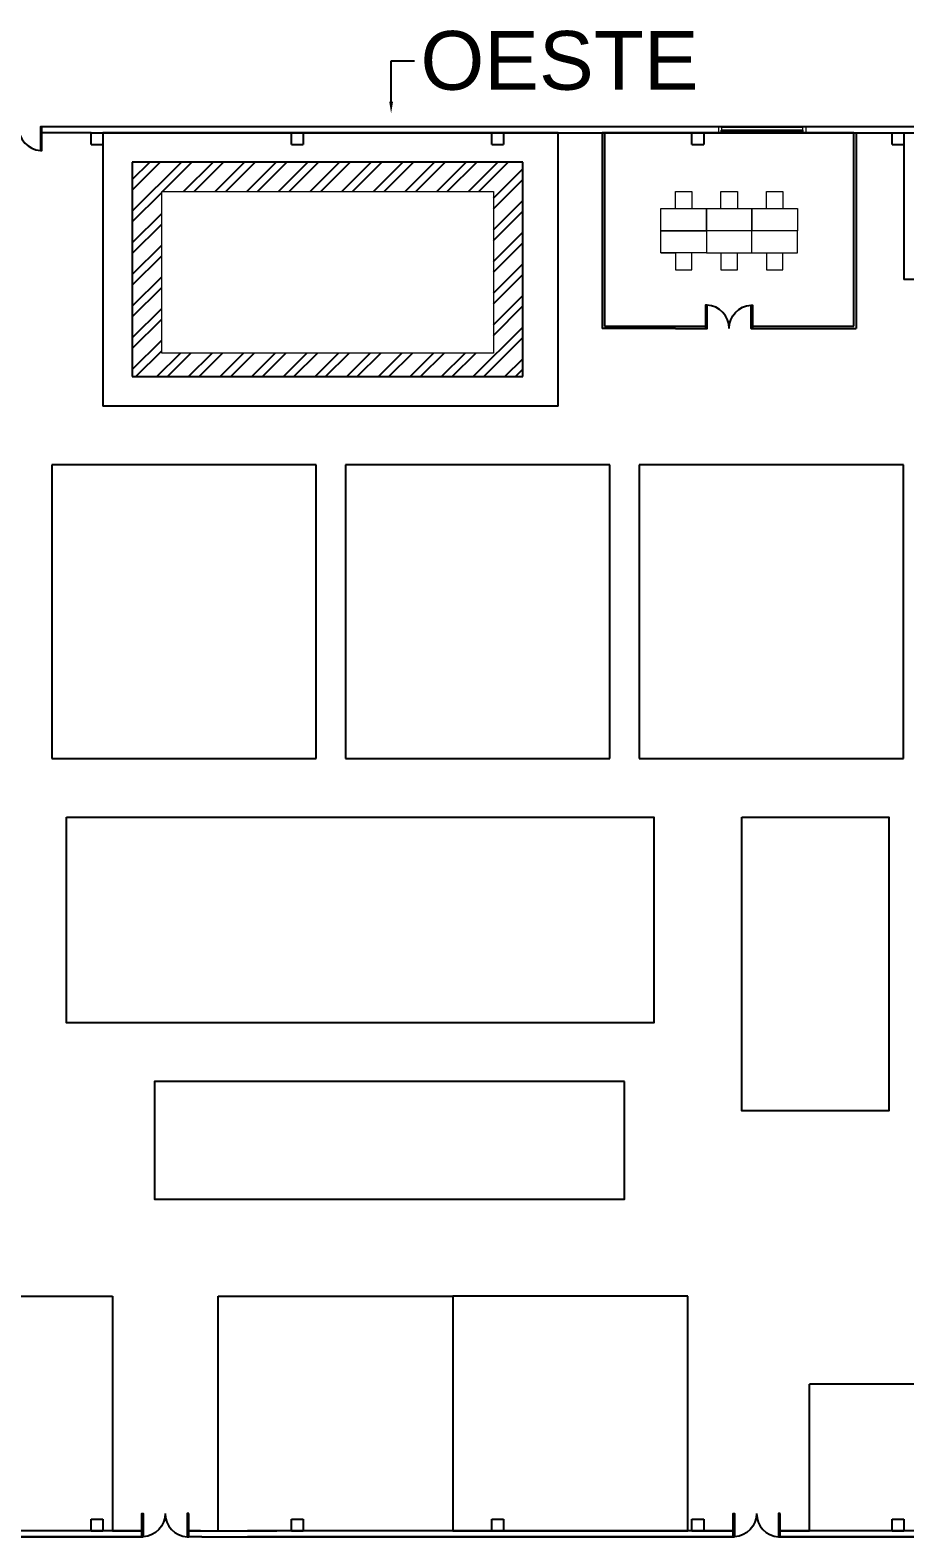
# Model space of a CAD drawing. Header units: millimetres. Extents: x 1559 to 2843, y 2495 to 3457.
# Drawn here: x 2127 to 2425, y 2944 to 3457 of the extents above; entities that cross this region are included whole.
import ezdxf
from ezdxf import colors
from ezdxf.entities.mleader import LeaderData, LeaderLine
from ezdxf.math import Vec2, Vec3

# ---------------------------------------------------------------- set-up
doc = ezdxf.new("R2010")
doc.units = ezdxf.units.MM
doc.linetypes.add('CONTINUA', pattern=[0])
doc.layers.add('A-MOBILIARIO FIJO', color=23, linetype='Continuous', lineweight=5)
doc.layers.add('CARPINTERIA', color=255, linetype='Continuous')
doc.layers.add('PUERTAS', color=7, linetype='Continuous')
doc.styles.get("Standard").update_dxf_attribs({"font": 'arial.ttf'})

# ---------------------------------------------------------------- blocks, each defined once
blk = doc.blocks.new('puerta corredor')
at = {"layer": 'PUERTAS', "color": 7, "lineweight": 5}
for p, q in [((1081.33, 1709.67, 4.66), (1081.9, 1709.67, 4.66)), ((1081.33, 1709.34, 4.66), (1081.65, 1709.34, 4.66)), ((1081.33, 1701.38, 4.66), (1081.33, 1709.34, 4.66)), ((1081.65, 1709.34, 4.66), (1081.65, 1701.38, 4.66)), ((1081.72, 1701.32, 4.66), (1081.72, 1709.41, 4.66)), ((1081.9, 1709.41, 4.66), (1081.9, 1701.32, 4.66)), ((1081.65, 1701.38, 4.66), (1081.33, 1701.38, 4.66)), ((1081.33, 1701.38, 4.66), (1081.33, 1701.05, 4.66)), ((1081.65, 1701.32, 4.66), (1081.65, 1701.38, 4.66)), ((1081.9, 1701.32, 4.66), (1081.65, 1701.32, 4.66)), ((1081.9, 1701.05, 4.66), (1081.9, 1701.32, 4.66)), ((1081.33, 1701.05, 4.66), (1081.9, 1701.05, 4.66))]:
    blk.add_line(p, q, dxfattribs=at)
blk = doc.blocks.new('Puerta garaje')
at = {"layer": 'PUERTAS', "color": 7, "lineweight": 5}
for p, q in [((1081.33, 1709.67, 4.66), (1081.33, 1709.34, 4.66)), ((1081.65, 1709.34, 4.66), (1081.65, 1709.41, 4.66)), ((1081.9, 1709.41, 4.66), (1081.65, 1709.41, 4.66)), ((1081.9, 1709.67, 4.66), (1081.9, 1709.41, 4.66))]:
    blk.add_line(p, q, dxfattribs=at)
at = {"layer": 'PUERTAS', "color": 250, "lineweight": 5}
blk.add_blockref('puerta corredor', (0, 0), dxfattribs=at)

msp = doc.modelspace()

# ---------------------------------------------------------------- hatches: boundary and pattern name
h = msp.add_hatch()
h.set_pattern_fill('ANSI32', color=256, scale=0.8)
h.set_pattern_definition([(45, (-21312.752, -18668.09), (-5.3881537, 5.3881537), []), (45, (-21309.16, -18668.09), (-5.3881537, 5.3881537), [])])
h.paths.add_polyline_path([(2171.99, 3411.66), (2161.99, 3411.66), (2161.99, 3338.66), (2294.99, 3338.66), (2294.99, 3411.66)])
h.paths.add_polyline_path([(2284.99, 3401.66), (2284.99, 3346.66), (2171.99, 3346.66), (2171.99, 3401.66)], flags=16)

# ---------------------------------------------------------------- linework, layer by layer
for p, q in [((2563.19, 3423.66), (2131.19, 3423.66)), ((2147.99, 3421.66), (2131.19, 3421.66)), ((2147.99, 3417.66), (2147.99, 3421.66)), ((2147.99, 3421.66), (2151.99, 3421.66)), ((2151.99, 3421.66), (2151.99, 3417.66)), ((2151.99, 3421.66), (2151.99, 3328.66)), ((2161.99, 3421.66), (2151.99, 3421.66)), ((2151.99, 3421.66), (2151.99, 3328.66)), ((2306.99, 3421.66), (2161.99, 3421.66)), ((2216.19, 3417.66), (2216.19, 3421.66)), ((2216.19, 3421.66), (2220.19, 3421.66)), ((2220.19, 3421.66), (2220.19, 3417.66)), ((2284.39, 3417.66), (2284.39, 3421.66)), ((2284.39, 3421.66), (2288.39, 3421.66)), ((2288.39, 3421.66), (2288.39, 3417.66)), ((2306.99, 3328.66), (2306.99, 3421.66)), ((2306.99, 3421.66), (2321.99, 3421.66)), ((2321.99, 3421.66), (2321.99, 3355.06)), ((2407.69, 3421.66), (2321.99, 3421.66)), ((2321.99, 3421.66), (2322.79, 3421.66)), ((2322.79, 3421.66), (2322.79, 3355.86)), ((2352.59, 3417.66), (2352.59, 3421.66)), ((2352.59, 3421.66), (2356.59, 3421.66)), ((2356.59, 3421.66), (2356.59, 3417.66)), ((2407.69, 3355.86), (2407.69, 3421.66)), ((2408.49, 3421.66), (2408.49, 3355.06)), ((2420.79, 3417.66), (2420.79, 3421.66)), ((2420.79, 3421.66), (2424.79, 3421.66)), ((2424.79, 3421.66), (2424.74, 3371.76, -15.8)), ((2424.79, 3421.66), (2424.79, 3417.66)), ((2147.99, 3417.66), (2151.99, 3417.66)), ((2216.19, 3417.66), (2220.19, 3417.66)), ((2284.39, 3417.66), (2288.39, 3417.66)), ((2352.59, 3417.66), (2356.59, 3417.66)), ((2420.79, 3417.66), (2424.79, 3417.66)), ((2171.99, 3411.66), (2161.99, 3411.66)), ((2161.99, 3411.66), (2161.99, 3338.66)), ((2294.99, 3411.66), (2171.99, 3411.66)), ((2294.99, 3338.66), (2294.99, 3411.66)), ((2463.41, 3371.76, -15.8), (2424.74, 3371.76, -15.8)), ((2346.94, 3355.06), (2321.99, 3355.06)), ((2322.79, 3355.86), (2357.24, 3355.86)), ((2322.79, 3355.86), (2357.24, 3355.86)), ((2346.94, 3355.06), (2357.74, 3355.06)), ((2357.24, 3357.06), (2357.24, 3355.06)), ((2357.24, 3355.86), (2357.24, 3355.06)), ((2372.74, 3355.06), (2408.49, 3355.06)), ((2373.24, 3355.86), (2407.69, 3355.86)), ((2161.99, 3338.66), (2294.99, 3338.66)), ((2151.99, 3333.66), (2151.99, 3328.66)), ((2306.99, 3328.66), (2151.99, 3328.66)), ((2134.59, 3308.66), (2134.59, 3208.66)), ((2134.59, 3308.66), (2134.59, 3208.66)), ((2154.59, 3308.66), (2134.59, 3308.66)), ((2224.59, 3308.66), (2154.59, 3308.66)), ((2224.59, 3208.66), (2224.59, 3308.66)), ((2254.59, 3308.66), (2234.59, 3308.66)), ((2234.59, 3308.66), (2234.59, 3208.66)), ((2324.59, 3308.66), (2254.59, 3308.66)), ((2324.59, 3208.66), (2324.59, 3308.66)), ((2354.59, 3308.66), (2334.59, 3308.66)), ((2334.59, 3308.66), (2334.59, 3208.66)), ((2424.59, 3308.66), (2354.59, 3308.66)), ((2424.59, 3208.66), (2424.59, 3308.66)), ((2134.59, 3208.66), (2224.59, 3208.66)), ((2234.59, 3208.66), (2324.59, 3208.66)), ((2334.59, 3208.66), (2424.59, 3208.66)), ((1875.19, 3025.66), (2155.19, 3025.66)), ((1875.19, 3025.66), (2155.19, 3025.66)), ((2155.19, 3025.66), (2155.19, 2945.66)), ((2191.19, 2945.66), (2191.19, 3025.66)), ((2191.19, 3025.66), (2271.19, 3025.66)), ((2271.19, 3025.66), (2271.19, 2945.66)), ((2351.19, 3025.66), (2271.19, 3025.66)), ((2351.19, 2945.66), (2351.19, 3025.66)), ((2561.19, 2995.66), (2392.59, 2995.66)), ((2561.19, 2995.66), (2392.59, 2995.66)), ((2392.59, 2945.66), (2392.59, 2995.66)), ((2147.99, 2945.66), (2147.99, 2949.66)), ((2147.99, 2949.66), (2151.99, 2949.66)), ((2151.99, 2949.66), (2151.99, 2945.66)), ((2181.19, 2949.64), (2181.19, 2951.64)), ((2216.19, 2945.66), (2216.19, 2949.66)), ((2216.19, 2949.66), (2220.19, 2949.66)), ((2220.19, 2949.66), (2220.19, 2945.66)), ((2284.39, 2945.66), (2284.39, 2949.66)), ((2284.39, 2949.66), (2288.39, 2949.66)), ((2288.39, 2949.66), (2288.39, 2945.66)), ((2352.59, 2945.66), (2352.59, 2949.66)), ((2352.59, 2949.66), (2356.59, 2949.66)), ((2356.59, 2949.66), (2356.59, 2945.66)), ((2382.59, 2949.64), (2382.59, 2951.64)), ((2420.79, 2945.66), (2420.79, 2949.66)), ((2420.79, 2949.66), (2424.79, 2949.66)), ((2424.79, 2949.66), (2424.79, 2945.66)), ((2147.99, 2945.66), (2151.99, 2945.66)), ((2155.19, 2945.66), (2165.19, 2945.66)), ((2165.19, 2945.66), (2165.19, 2943.66)), ((2181.19, 2945.66), (2185.19, 2945.66)), ((2181.19, 2945.66), (2191.19, 2945.66)), ((2185.19, 2945.66), (2201.19, 2945.66)), ((2201.19, 2945.66), (2211.19, 2945.66)), ((2216.19, 2945.66), (2220.19, 2945.66)), ((2271.19, 2945.66), (2351.19, 2945.66)), ((2284.39, 2945.66), (2288.39, 2945.66)), ((2352.59, 2945.66), (2356.59, 2945.66)), ((2356.59, 2945.66), (2366.59, 2945.66)), ((2366.59, 2945.66), (2366.59, 2943.66)), ((2382.59, 2945.66), (2392.59, 2945.66)), ((2420.79, 2945.66), (2424.79, 2945.66)), ((1873.19, 2943.66), (2165.69, 2943.66)), ((2180.69, 2943.66), (2181.19, 2943.66)), ((2185.69, 2943.66), (2201.19, 2943.66)), ((2201.19, 2943.66), (2367.09, 2943.66)), ((2382.09, 2943.66), (2563.19, 2943.66))]:
    msp.add_line(p, q)
for points in [[(2147.99, 3421.66), (2561.19, 3421.66), (2561.19, 3318.16)], [(2563.19, 3302.16), (2563.19, 2943.66), (2382.09, 2943.66)], [(2561.19, 3302.16), (2561.19, 2945.66), (2382.59, 2945.66)], [(2165.69, 2943.66), (1873.19, 2943.66), (1873.19, 3036.16)], [(2165.19, 2945.66), (1875.19, 2945.66), (1875.19, 3035.66)], [(2185.19, 2945.66), (2181.19, 2945.66)], [(2366.59, 2945.66), (2201.19, 2945.66)], [(2185.69, 2943.66), (2180.69, 2943.66)], [(2367.09, 2943.66), (2201.19, 2943.66)]]:
    msp.add_lwpolyline(points)
for points in [[(2139.59, 3188.66), (2339.59, 3188.66), (2339.59, 3118.66), (2139.59, 3118.66)], [(2369.59, 3188.66), (2419.59, 3188.66), (2419.59, 3088.66), (2369.59, 3088.66)], [(2329.59, 3098.66), (2169.59, 3098.66), (2169.59, 3058.66), (2329.59, 3058.66)]]:
    msp.add_lwpolyline(points, close=True)
at = {"layer": 'A-MOBILIARIO FIJO'}
for p, q in [((2346.94, 3395.96), (2346.94, 3401.66)), ((2346.94, 3401.66), (2352.54, 3401.66)), ((2352.54, 3401.66), (2352.54, 3395.96)), ((2362.44, 3395.96), (2362.44, 3401.66)), ((2362.44, 3401.66), (2368.04, 3401.66)), ((2368.04, 3401.66), (2368.04, 3395.96)), ((2377.94, 3395.96), (2377.94, 3401.66)), ((2377.94, 3401.66), (2383.54, 3401.66)), ((2383.54, 3401.66), (2383.54, 3395.96)), ((2341.99, 3395.96), (2346.94, 3395.96)), ((2372.99, 3380.76), (2372.99, 3388.36)), ((2388.49, 3380.76), (2388.49, 3388.36)), ((2341.99, 3380.76), (2346.94, 3380.76)), ((2346.94, 3380.76), (2346.94, 3375.06)), ((2352.54, 3375.06), (2352.54, 3380.76)), ((2357.49, 3380.76), (2372.99, 3380.76)), ((2357.49, 3380.76), (2362.44, 3380.76)), ((2362.44, 3380.76), (2362.44, 3375.06)), ((2368.04, 3375.06), (2368.04, 3380.76)), ((2372.99, 3380.76), (2388.49, 3380.76)), ((2372.99, 3380.76), (2377.94, 3380.76)), ((2377.94, 3380.76), (2377.94, 3375.06)), ((2383.54, 3375.06), (2383.54, 3380.76)), ((2346.94, 3375.06), (2352.54, 3375.06)), ((2362.44, 3375.06), (2368.04, 3375.06)), ((2377.94, 3375.06), (2383.54, 3375.06))]:
    msp.add_line(p, q, dxfattribs=at)
for points in [[(2171.99, 3401.66), (2284.99, 3401.66), (2284.99, 3346.66), (2171.99, 3346.66)], [(2341.99, 3395.96), (2357.49, 3395.96), (2357.49, 3388.36), (2341.99, 3388.36)], [(2357.49, 3395.96), (2372.99, 3395.96), (2372.99, 3388.36), (2357.49, 3388.36)], [(2372.99, 3395.96), (2388.49, 3395.96), (2388.49, 3388.36), (2372.99, 3388.36)], [(2341.99, 3388.36), (2357.49, 3388.36), (2357.49, 3380.76), (2341.99, 3380.76)]]:
    msp.add_lwpolyline(points, close=True, dxfattribs=at)
at = {"layer": 'CARPINTERIA'}
for points in [[(2123.19, 3423.66, 0.396012), (2130.69, 3415.68), (2131.19, 3415.68), (2131.19, 3423.66), (2130.69, 3423.66), (2130.69, 3415.68)], [(2365.24, 3355.06, 0.396012), (2357.74, 3363.04), (2357.24, 3363.04), (2357.24, 3357.06)], [(2365.24, 3355.06, -0.396012), (2372.74, 3363.04), (2373.24, 3363.04), (2373.24, 3355.06), (2372.74, 3355.06), (2372.74, 3363.04)], [(2173.19, 2951.64, -0.396012), (2165.69, 2943.66), (2165.19, 2943.66), (2165.19, 2951.64), (2165.69, 2951.64), (2165.69, 2943.66)], [(2173.19, 2951.64, 0.396012), (2180.69, 2943.66), (2181.19, 2943.66), (2181.19, 2949.64)], [(2374.59, 2951.64, -0.396012), (2367.09, 2943.66), (2366.59, 2943.66), (2366.59, 2951.64), (2367.09, 2951.64), (2367.09, 2943.66)], [(2374.59, 2951.64, 0.396012), (2382.09, 2943.66), (2382.59, 2943.66), (2382.59, 2949.64)]]:
    msp.add_lwpolyline(points, format="xyb", dxfattribs=at)
for points in [[(2357.24, 3355.06), (2357.74, 3355.06), (2357.74, 3363.04)], [(2181.19, 2951.64), (2180.69, 2951.64), (2180.69, 2943.66)], [(2382.59, 2951.64), (2382.09, 2951.64), (2382.09, 2943.66)]]:
    msp.add_lwpolyline(points, dxfattribs=at)

# ---------------------------------------------------------------- block references
at = {"layer": 'PUERTAS', "color": 250, "linetype": 'CONTINUA', "lineweight": 5, "xscale": 3.45868802, "yscale": 3.45868802, "zscale": 3.45868802, "rotation": 270}
msp.add_blockref('Puerta garaje', (-3521.82, 7163.63), dxfattribs=at)

# ---------------------------------------------------------------- leaders
at = {"lineweight": 90}
ml = msp.add_multileader_mtext('Standard', dxfattribs=at)
ml.set_content('OESTE', color=256)
ml.set_leader_properties()
ml.build(insert=Vec2(0, 0))
ctx = ml.context
ctx.base_point, ctx.char_height, ctx.plane_origin = Vec3(2258.13, 3446.17), 20, Vec3(2250.13, 3428.33)
notes = []
notes.append((ctx, [(0, (1, 1, 0), (2250.13, 3446.17), (1, 0), 8, [(0, [(2250.13, 3428.33)], 0, [])])]))
ctx.mtext.insert, ctx.mtext.flow_direction = Vec3(2260.13, 3456.34), 5
for ctx, leaders in notes:
    for number, flags, end, landing, length, lines in leaders:
        leader = LeaderData()
        leader.index, (leader.has_last_leader_line, leader.has_dogleg_vector, leader.attachment_direction) = number, flags
        leader.last_leader_point, leader.dogleg_vector, leader.dogleg_length = Vec3(end), Vec3(landing), length
        for number, points, colour, breaks in lines:
            line = LeaderLine()
            line.index, line.vertices, line.color, line.breaks = number, Vec3.list(points), colors.encode_raw_color(colour), breaks
            leader.lines.append(line)
        ctx.leaders.append(leader)

doc.saveas('drawing.dxf')
